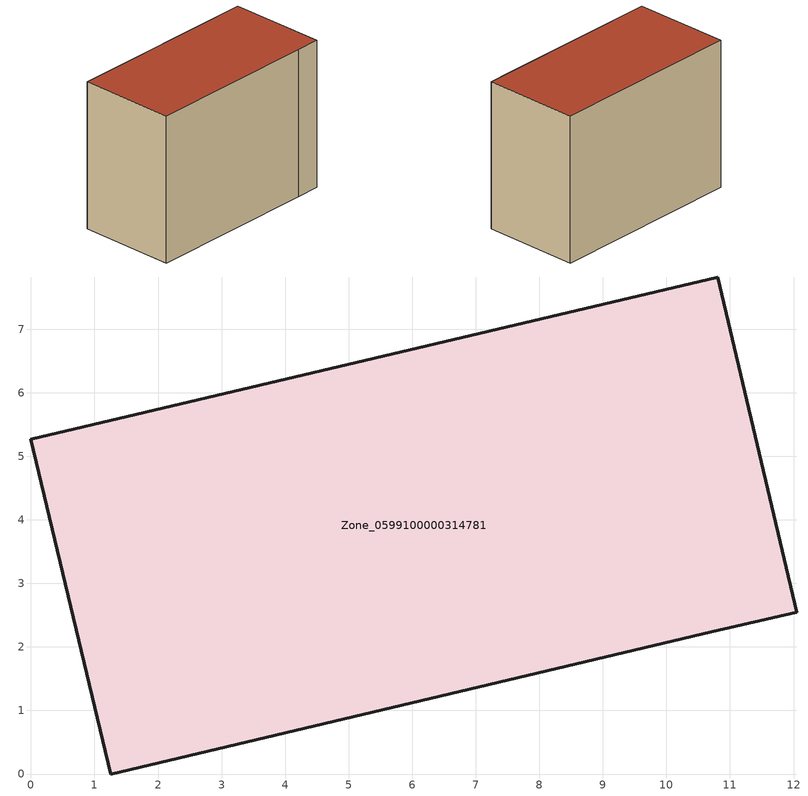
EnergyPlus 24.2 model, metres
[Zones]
Zone_0599100000314781
 floor ground (C_G): 10.71,2.24 1.25,0 0,5.27 10.8,7.82 12.05,2.54 z0
 wall outside (C_F): 10.8,7.82 0,5.27 1.25,0 10.71,2.24 12.05,2.54 10.8,7.82 z0:8.36
 roof outside (C_R): 12.05,2.54 10.8,7.82 0,5.27 1.25,0 10.71,2.24 z8.36
[BUILDING]
Pand.0599100000314781: North Axis=0; Terrain=City; Loads Convergence Tolerance Value=0.04; Temperature Convergence Tolerance Value=0.4; Solar Distribution=FullExterior; Maximum Number of Warmup Days=25; Minimum Number of Warmup Days=1
[Site:Location]
Rotterdam.The.Hague.AP_ZH_NLD Design_Conditions: Latitude=51.96; Longitude=4.45; Time Zone=1; Elevation=-4.5
[SITE:GROUNDTEMPERATURE:BUILDINGSURFACE]
18, 18, 18, 18, 18, 18, 18, 18, 18, 18, 18, 18
[MATERIAL] Thermal Absorptance=0.9; Solar Absorptance=0.7; Visible Absorptance=0.7
Name | Roughness | Thickness | Conductivity | Density | Specific Heat
G.TI.1992-2005 | MediumSmooth | 0.15 | 0.06 | 540 | 1210
F.TI.1992-2005 | Rough | 0.3 | 0.12 | 1920 | 840
R.TI.1992-2005 | MediumRough | 0.2 | 0.08 | 1500 | 1000
[CONSTRUCTION]
C_G: G.TI.1992-2005
C_F: F.TI.1992-2005
C_R: R.TI.1992-2005
[ZONE]
Zone_0599100000314781: Type=1; Multiplier=1; Ceiling Height=Autocalculate; Volume=Autocalculate; Floor Area=autocalculate; Part of Total Floor Area=Yes
[ZONEINFILTRATION:DESIGNFLOWRATE]
Infil_Zone_0599100000314781: Zone or ZoneList or Space or SpaceList=Zone_0599100000314781; Schedule=AlwaysOn; Design Flow Rate Calculation Method=Flow/Area; Flow Rate per Floor Area=0.0015; Constant Term Coefficient=1; Temperature Term Coefficient=0; Velocity Term Coefficient=0; Velocity Squared Term Coefficient=0
[HVACTEMPLATE:ZONE:IDEALLOADSAIRSYSTEM]
Zone_0599100000314781: Maximum Heating Supply Air Temperature=50; Minimum Cooling Supply Air Temperature=13; Maximum Heating Supply Air Humidity Ratio=0.0156; Minimum Cooling Supply Air Humidity Ratio=0.0077; Heating Limit=NoLimit; Cooling Limit=NoLimit; Dehumidification Control Type=ConstantSensibleHeatRatio; Cooling Sensible Heat Ratio=0.7; Dehumidification Setpoint=60; Humidification Control Type=None; Humidification Setpoint=30; Outdoor Air Method=None; Outdoor Air Flow Rate per Person=0.00944; Outdoor Air Flow Rate per Zone Floor Area=0; Outdoor Air Flow Rate per Zone=0; Demand Controlled Ventilation Type=None; Outdoor Air Economizer Type=NoEconomizer; Heat Recovery Type=None; Sensible Heat Recovery Effectiveness=0.7; Latent Heat Recovery Effectiveness=0.65
[ZONECONTROL:THERMOSTAT]
ThermostatControl_Zone_0599100000314781: Zone or ZoneList=Zone_0599100000314781; Control Type Schedule=DualSetpointControlType; Control 1=Thermostat_Zone_0599100000314781; Temperature Difference Between Cutout And Setpoint=0
[THERMOSTATSETPOINT:DUALSETPOINT]
Thermostat_Zone_0599100000314781: Heating Setpoint Temperature Schedule=HeatingSetpoint_Zone_0599100000314781; Cooling Setpoint Temperature Schedule=CoolingSetpoint_Zone_0599100000314781
[SCHEDULE:COMPACT]
HeatingSetpoint_Zone_0599100000314781: Through: 12/31, For: AllDays, Until: 24:00, 21
CoolingSetpoint_Zone_0599100000314781: Through: 12/31, For: AllDays, Until: 24:00, 24
DualSetpointControlType: Through: 12/31, For: AllDays, Until: 24:00, 4
AlwaysOn: Through: 12/31, For: AllDays, Until: 24:00, 1
